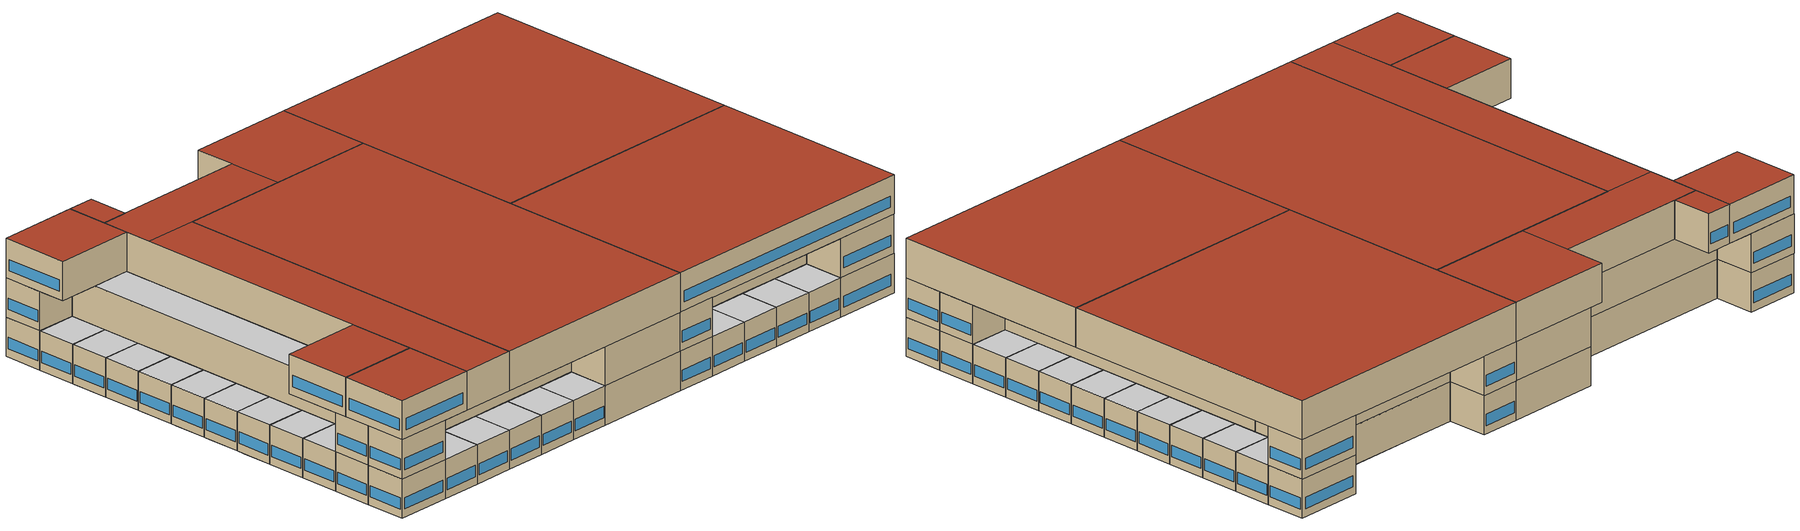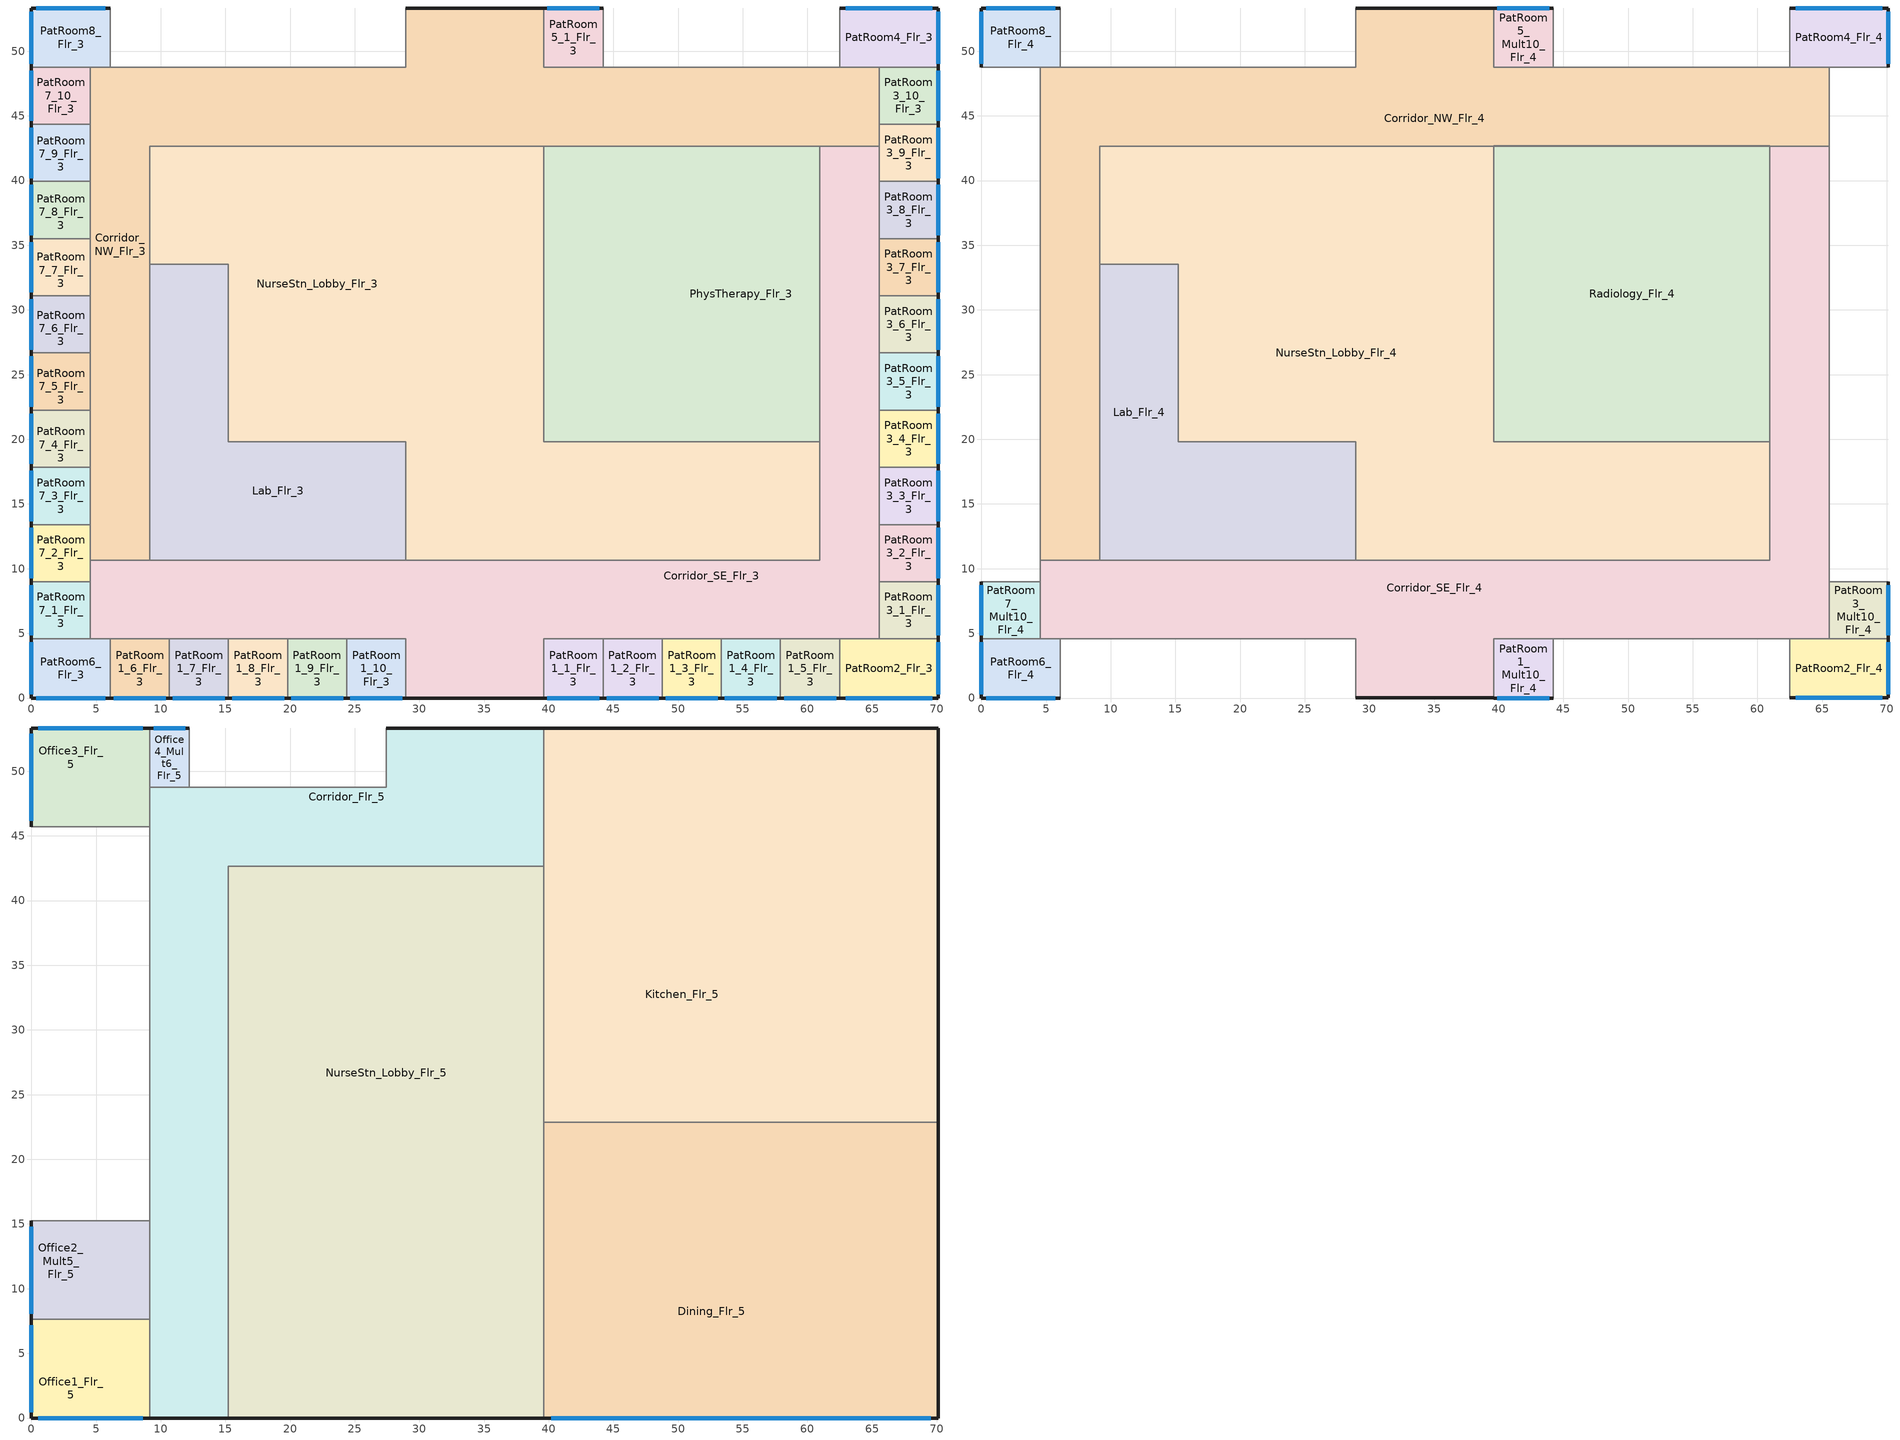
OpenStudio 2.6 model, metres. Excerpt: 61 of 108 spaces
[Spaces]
PatRoom6_Flr_3
 floor to ICU_Flr_2: 6.1,4.57 6.1,0 0,0 0,4.57 z8.53
 wall outside: 0,4.57 0,0 6.1,0 z8.53:12.8
 wall adiabatic: 4.57,4.57 0,4.57 / 6.1,0 6.1,4.57 z8.53:12.8
 wall to Corridor_SE_Flr_3: 6.1,4.57 4.57,4.57 z8.53:12.8
 window: 0.37,0 5.73,0 / 0,4.3 0,0.27 z9.45:10.67
Corridor_SE_Flr_3
 floor to OR_NurseStn_Lobby_Flr_2: 65.53,16.76 65.53,4.57 39.62,4.57 39.62,10.67 60.96,10.67 60.96,16.76 z8.53
 floor adiabatic: 65.53,42.67 65.53,41.15 60.96,41.15 60.96,42.67 z8.53; 65.53,41.15 65.53,16.76 60.96,16.76 60.96,41.15 z8.53
 floor to ICU_Flr_2: 28.96,10.67 28.96,4.57 4.57,4.57 4.57,10.67 z8.53
 floor to Corridor_Flr_2: 39.62,10.67 39.62,0 28.96,0 28.96,10.67 z8.53
 wall outside: 28.96,0 39.62,0 z8.53:12.8
 wall adiabatic: 39.62,0 39.62,4.57 44.2,4.57 48.77,4.57 53.34,4.57 57.91,4.57 62.48,4.57 / 4.57,10.67 4.57,8.99 4.57,4.57 / 65.53,4.57 65.53,8.99 65.53,42.67 / 6.1,4.57 10.67,4.57 15.24,4.57 19.81,4.57 24.38,4.57 28.96,4.57 28.96,0 z8.53:12.8
 wall to Corridor_NW_Flr_3: 9.14,10.67 4.57,10.67 / 65.53,42.67 60.96,42.67 z8.53:12.8
 wall to Lab_Flr_3: 28.96,10.67 9.14,10.67 z8.53:12.8
 wall to NurseStn_Lobby_Flr_3: 60.96,19.81 60.96,10.67 28.96,10.67 z8.53:12.8
 wall to PhysTherapy_Flr_3: 60.96,42.67 60.96,19.81 z8.53:12.8
 wall to PatRoom2_Flr_3: 62.48,4.57 65.53,4.57 z8.53:12.8
PatRoom1_1_Flr_3
 floor adiabatic: 44.2,4.57 44.2,0 39.62,0 39.62,4.57 z8.53
 wall outside: 39.62,0 44.2,0 z8.53:12.8
 wall adiabatic: 44.2,0 44.2,4.57 39.62,4.57 39.62,0 z8.53:12.8
 window: 39.9,0 43.92,0 z9.45:10.67
 ceiling adiabatic: 44.2,0 44.2,4.57 39.62,4.57 39.62,0 z12.8
PatRoom2_Flr_3
 floor to OR_NurseStn_Lobby_Flr_2: 70.1,4.57 70.1,0 62.48,0 62.48,4.57 z8.53
 wall outside: 62.48,0 70.1,0 70.1,4.57 z8.53:12.8
 wall adiabatic: 62.48,4.57 62.48,0 / 70.1,4.57 65.53,4.57 z8.53:12.8
 window: 62.94,0 69.65,0 / 70.1,0.27 70.1,4.3 z9.45:10.67
PatRoom7_1_Flr_3
 floor adiabatic: 4.57,8.99 4.57,4.57 0,4.57 0,8.99 z8.53
 wall outside: 0,8.99 0,4.57 z8.53:12.8
 wall adiabatic: 0,4.57 4.57,4.57 4.57,8.99 0,8.99 z8.53:12.8
 window: 0,8.73 0,4.84 z9.45:10.67
 ceiling adiabatic: 4.57,4.57 4.57,8.99 0,8.99 0,4.57 z12.8
PatRoom3_1_Flr_3
 floor adiabatic: 70.1,8.99 70.1,4.57 65.53,4.57 65.53,8.99 z8.53
 wall outside: 70.1,4.57 70.1,8.99 z8.53:12.8
 wall adiabatic: 70.1,8.99 65.53,8.99 65.53,4.57 70.1,4.57 z8.53:12.8
 window: 70.1,4.84 70.1,8.73 z9.45:10.67
 ceiling adiabatic: 70.1,4.57 70.1,8.99 65.53,8.99 65.53,4.57 z12.8
Corridor_NW_Flr_3
 floor to Corridor_Flr_2: 39.62,53.34 39.62,42.67 28.96,42.67 28.96,53.34 z8.53
 floor to OR_NurseStn_Lobby_Flr_2: 60.96,48.77 60.96,42.67 48.77,42.67 48.77,48.77 z8.53
 floor to ICU_Flr_2: 9.14,21.34 9.14,10.67 4.57,10.67 4.57,21.34 z8.53
 floor to OR1_Flr_2: 65.53,48.77 65.53,47.24 60.96,47.24 60.96,48.77 z8.53
 floor to OR4_Flr_2: 48.77,47.24 48.77,42.67 39.62,42.67 39.62,47.24 z8.53
 floor adiabatic: 65.53,47.24 65.53,42.67 60.96,42.67 60.96,47.24 z8.53
 floor to ICU_NurseStn_Lobby_Flr_2: 28.96,48.77 28.96,42.67 9.14,42.67 9.14,21.34 4.57,21.34 4.57,48.77 z8.53
 floor to OR3_Flr_2: 48.77,48.77 48.77,47.24 39.62,47.24 39.62,48.77 z8.53
 wall outside: 39.62,53.34 28.96,53.34 z8.53:12.8
 wall to PatRoom8_Flr_3: 6.1,48.77 4.57,48.77 z8.53:12.8
 wall adiabatic: 28.96,53.34 28.96,48.77 6.1,48.77 / 62.48,48.77 44.2,48.77 39.62,48.77 39.62,53.34 / 65.53,42.67 65.53,48.77 / 4.57,48.77 4.57,44.35 4.57,39.93 4.57,35.51 4.57,31.09 4.57,26.67 4.57,22.25 4.57,17.83 4.57,13.41 4.57,10.67 z8.53:12.8
 wall to PatRoom4_Flr_3: 65.53,48.77 62.48,48.77 z8.53:12.8
 wall to PhysTherapy_Flr_3: 39.62,42.67 60.96,42.67 z8.53:12.8
 wall to NurseStn_Lobby_Flr_3: 9.14,33.53 9.14,33.58 9.14,42.67 39.62,42.67 z8.53:12.8
 wall to Lab_Flr_3: 9.14,10.67 9.14,33.53 z8.53:12.8
Lab_Flr_3
 floor to ICU_Flr_2: 15.24,21.34 15.24,19.81 28.96,19.81 28.96,10.67 9.14,10.67 9.14,21.34 z8.53
 floor to ICU_NurseStn_Lobby_Flr_2: 15.24,33.53 15.24,21.34 9.14,21.34 9.14,33.53 z8.53
 wall to NurseStn_Lobby_Flr_3: 28.96,10.67 28.96,19.81 15.24,19.81 15.24,33.53 9.14,33.53 z8.53:12.8
NurseStn_Lobby_Flr_3
 floor to OR_NurseStn_Lobby_Flr_2: 60.96,19.81 60.96,10.67 39.62,10.67 39.62,19.81 z8.53
 floor to ICU_Flr_2: 28.96,21.34 28.96,19.81 15.24,19.81 15.24,21.34 z8.53
 floor to Corridor_Flr_2: 39.62,42.67 39.62,10.67 28.96,10.67 28.96,42.67 z8.53
 floor to ICU_NurseStn_Lobby_Flr_2: 28.96,42.67 28.96,21.34 15.24,21.34 15.24,33.53 9.14,33.53 9.14,42.67 z8.53
 wall to PhysTherapy_Flr_3: 60.96,19.81 39.62,19.81 39.62,42.67 z8.53:12.8
PhysTherapy_Flr_3
 floor to OR_NurseStn_Lobby_Flr_2: 60.96,42.67 60.96,19.81 39.62,19.81 39.62,22.86 48.77,22.86 48.77,42.67 z8.53
 floor to OR4_Flr_2: 48.77,42.67 48.77,22.86 39.62,22.86 39.62,42.67 z8.53
PatRoom8_Flr_3
 floor to IC_PatRoom2_Flr_2: 6.1,53.34 6.1,48.77 0,48.77 0,53.34 z8.53
 wall outside: 6.1,53.34 0,53.34 0,48.77 z8.53:12.8
 wall adiabatic: 6.1,48.77 6.1,53.34 / 0,48.77 4.57,48.77 z8.53:12.8
 window: 5.73,53.34 0.37,53.34 / 0,53.07 0,49.04 z9.45:10.67
PatRoom5_1_Flr_3
 floor adiabatic: 44.2,53.34 44.2,48.77 39.62,48.77 39.62,53.34 z8.53
 wall outside: 44.2,53.34 39.62,53.34 z8.53:12.8
 wall adiabatic: 39.62,53.34 39.62,48.77 44.2,48.77 44.2,53.34 z8.53:12.8
 window: 43.92,53.34 39.9,53.34 z9.45:10.67
 ceiling adiabatic: 44.2,48.77 44.2,53.34 39.62,53.34 39.62,48.77 z12.8
PatRoom4_Flr_3
 floor to OR1_Flr_2: 70.1,53.34 70.1,48.77 62.48,48.77 62.48,53.34 z8.53
 wall outside: 70.1,48.77 70.1,53.34 62.48,53.34 z8.53:12.8
 wall adiabatic: 65.53,48.77 70.1,48.77 / 62.48,53.34 62.48,48.77 z8.53:12.8
 window: 70.1,49.04 70.1,53.07 / 69.65,53.34 62.94,53.34 z9.45:10.67
PatRoom7_2_Flr_3
 floor adiabatic: 4.57,13.41 4.57,8.99 0,8.99 0,13.41 z8.53
 wall outside: 0,13.41 0,8.99 z8.53:12.8
 wall adiabatic: 0,8.99 4.57,8.99 4.57,10.67 4.57,13.41 0,13.41 z8.53:12.8
 window: 0,13.15 0,9.26 z9.45:10.67
 ceiling adiabatic: 4.57,8.99 4.57,13.41 0,13.41 0,8.99 z12.8
PatRoom7_3_Flr_3
 floor adiabatic: 4.57,17.83 4.57,13.41 0,13.41 0,17.83 z8.53
 wall outside: 0,17.83 0,13.41 z8.53:12.8
 wall adiabatic: 0,13.41 4.57,13.41 4.57,17.83 0,17.83 z8.53:12.8
 window: 0,17.57 0,13.68 z9.45:10.67
 ceiling adiabatic: 4.57,13.41 4.57,17.83 0,17.83 0,13.41 z12.8
PatRoom7_4_Flr_3
 floor adiabatic: 4.57,22.25 4.57,21.34 0,21.34 0,22.25 z8.53; 4.57,21.34 4.57,17.83 0,17.83 0,21.34 z8.53
 wall outside: 0,22.25 0,17.83 z8.53:12.8
 wall adiabatic: 0,17.83 4.57,17.83 4.57,22.25 0,22.25 z8.53:12.8
 window: 0,21.99 0,18.1 z9.45:10.67
 ceiling adiabatic: 4.57,17.83 4.57,22.25 0,22.25 0,17.83 z12.8
PatRoom7_5_Flr_3
 floor adiabatic: 4.57,25.91 4.57,22.25 0,22.25 0,25.91 z8.53; 4.57,26.67 4.57,25.91 0,25.91 0,26.67 z8.53
 wall outside: 0,26.67 0,22.25 z8.53:12.8
 wall adiabatic: 0,22.25 4.57,22.25 4.57,26.67 0,26.67 z8.53:12.8
 window: 0,26.41 0,22.52 z9.45:10.67
 ceiling adiabatic: 4.57,22.25 4.57,26.67 0,26.67 0,22.25 z12.8
PatRoom7_6_Flr_3
 floor adiabatic: 4.57,30.49 4.57,26.67 0,26.67 0,30.49 z8.53; 4.57,31.09 4.57,30.49 0,30.49 0,31.09 z8.53
 wall outside: 0,31.09 0,26.67 z8.53:12.8
 wall adiabatic: 0,26.67 4.57,26.67 4.57,31.09 0,31.09 z8.53:12.8
 window: 0,30.83 0,26.94 z9.45:10.67
 ceiling adiabatic: 4.57,26.67 4.57,31.09 0,31.09 0,26.67 z12.8
PatRoom7_7_Flr_3
 floor adiabatic: 4.57,35.06 4.57,31.09 0,31.09 0,35.06 z8.53; 4.57,35.51 4.57,35.06 0,35.06 0,35.51 z8.53
 wall outside: 0,35.51 0,31.09 z8.53:12.8
 wall adiabatic: 0,31.09 4.57,31.09 4.57,35.51 0,35.51 z8.53:12.8
 window: 0,35.25 0,31.36 z9.45:10.67
 ceiling adiabatic: 4.57,31.09 4.57,35.51 0,35.51 0,31.09 z12.8
PatRoom7_8_Flr_3
 floor adiabatic: 4.57,39.63 4.57,35.51 0,35.51 0,39.63 z8.53; 4.57,39.93 4.57,39.63 0,39.63 0,39.93 z8.53
 wall outside: 0,39.93 0,35.51 z8.53:12.8
 wall adiabatic: 0,35.51 4.57,35.51 4.57,39.93 0,39.93 z8.53:12.8
 window: 0,39.67 0,35.78 z9.45:10.67
 ceiling adiabatic: 4.57,35.51 4.57,39.93 0,39.93 0,35.51 z12.8
PatRoom7_9_Flr_3
 floor adiabatic: 4.57,44.2 4.57,39.93 0,39.93 0,44.2 z8.53; 4.57,44.35 4.57,44.2 0,44.2 0,44.35 z8.53
 wall outside: 0,44.35 0,39.93 z8.53:12.8
 wall adiabatic: 0,39.93 4.57,39.93 4.57,44.35 0,44.35 z8.53:12.8
 window: 0,44.09 0,40.2 z9.45:10.67
 ceiling adiabatic: 4.57,39.93 4.57,44.35 0,44.35 0,39.93 z12.8
PatRoom7_10_Flr_3
 floor adiabatic: 4.57,48.77 4.57,44.35 0,44.35 0,48.77 z8.53
 wall outside: 0,48.77 0,44.35 z8.53:12.8
 wall adiabatic: 0,44.35 4.57,44.35 4.57,48.77 0,48.77 z8.53:12.8
 window: 0,48.51 0,44.62 z9.45:10.67
 ceiling adiabatic: 4.57,44.35 4.57,48.77 0,48.77 0,44.35 z12.8
PatRoom1_2_Flr_3
 floor adiabatic: 48.77,4.57 48.77,0 44.2,0 44.2,4.57 z8.53
 wall outside: 44.2,0 48.77,0 z8.53:12.8
 wall adiabatic: 48.77,0 48.77,4.57 44.2,4.57 44.2,0 z8.53:12.8
 window: 44.47,0 48.49,0 z9.45:10.67
 ceiling adiabatic: 48.77,0 48.77,4.57 44.2,4.57 44.2,0 z12.8
PatRoom1_3_Flr_3
 floor adiabatic: 53.34,4.57 53.34,0 48.77,0 48.77,4.57 z8.53
 wall outside: 48.77,0 53.34,0 z8.53:12.8
 wall adiabatic: 53.34,0 53.34,4.57 48.77,4.57 48.77,0 z8.53:12.8
 window: 49.04,0 53.07,0 z9.45:10.67
 ceiling adiabatic: 53.34,0 53.34,4.57 48.77,4.57 48.77,0 z12.8
PatRoom1_4_Flr_3
 floor adiabatic: 57.91,4.57 57.91,0 53.34,0 53.34,4.57 z8.53
 wall outside: 53.34,0 57.91,0 z8.53:12.8
 wall adiabatic: 57.91,0 57.91,4.57 53.34,4.57 53.34,0 z8.53:12.8
 window: 53.61,0 57.64,0 z9.45:10.67
 ceiling adiabatic: 57.91,0 57.91,4.57 53.34,4.57 53.34,0 z12.8
PatRoom1_5_Flr_3
 floor adiabatic: 62.48,4.57 62.48,0 57.91,0 57.91,4.57 z8.53
 wall outside: 57.91,0 62.48,0 z8.53:12.8
 wall adiabatic: 62.48,0 62.48,4.57 57.91,4.57 57.91,0 z8.53:12.8
 window: 58.19,0 62.21,0 z9.45:10.67
 ceiling adiabatic: 62.48,0 62.48,4.57 57.91,4.57 57.91,0 z12.8
PatRoom1_6_Flr_3
 floor adiabatic: 10.67,4.57 10.67,0 6.1,0 6.1,4.57 z8.53
 wall outside: 6.1,0 10.67,0 z8.53:12.8
 wall adiabatic: 10.67,0 10.67,4.57 6.1,4.57 6.1,0 z8.53:12.8
 window: 6.37,0 10.39,0 z9.45:10.67
 ceiling adiabatic: 10.67,0 10.67,4.57 6.1,4.57 6.1,0 z12.8
PatRoom1_7_Flr_3
 floor adiabatic: 15.24,4.57 15.24,0 10.67,0 10.67,4.57 z8.53
 wall outside: 10.67,0 15.24,0 z8.53:12.8
 wall adiabatic: 15.24,0 15.24,4.57 10.67,4.57 10.67,0 z8.53:12.8
 window: 10.94,0 14.97,0 z9.45:10.67
 ceiling adiabatic: 15.24,0 15.24,4.57 10.67,4.57 10.67,0 z12.8
PatRoom1_8_Flr_3
 floor adiabatic: 19.81,4.57 19.81,0 15.24,0 15.24,4.57 z8.53
 wall outside: 15.24,0 19.81,0 z8.53:12.8
 wall adiabatic: 19.81,0 19.81,4.57 15.24,4.57 15.24,0 z8.53:12.8
 window: 15.51,0 19.54,0 z9.45:10.67
 ceiling adiabatic: 19.81,0 19.81,4.57 15.24,4.57 15.24,0 z12.8
PatRoom1_9_Flr_3
 floor adiabatic: 24.38,4.57 24.38,0 19.81,0 19.81,4.57 z8.53
 wall outside: 19.81,0 24.38,0 z8.53:12.8
 wall adiabatic: 24.38,0 24.38,4.57 19.81,4.57 19.81,0 z8.53:12.8
 window: 20.09,0 24.11,0 z9.45:10.67
 ceiling adiabatic: 24.38,0 24.38,4.57 19.81,4.57 19.81,0 z12.8
PatRoom1_10_Flr_3
 floor adiabatic: 28.96,4.57 28.96,0 24.38,0 24.38,4.57 z8.53
 wall outside: 24.38,0 28.96,0 z8.53:12.8
 wall adiabatic: 28.96,0 28.96,4.57 24.38,4.57 24.38,0 z8.53:12.8
 window: 24.66,0 28.68,0 z9.45:10.67
 ceiling adiabatic: 28.96,0 28.96,4.57 24.38,4.57 24.38,0 z12.8
PatRoom3_2_Flr_3
 floor adiabatic: 70.1,13.41 70.1,8.99 65.53,8.99 65.53,13.41 z8.53
 wall outside: 70.1,8.99 70.1,13.41 z8.53:12.8
 wall adiabatic: 70.1,13.41 65.53,13.41 65.53,8.99 70.1,8.99 z8.53:12.8
 window: 70.1,9.26 70.1,13.15 z9.45:10.67
 ceiling adiabatic: 70.1,8.99 70.1,13.41 65.53,13.41 65.53,8.99 z12.8
PatRoom3_3_Flr_3
 floor adiabatic: 70.1,17.83 70.1,13.41 65.53,13.41 65.53,17.83 z8.53
 wall outside: 70.1,13.41 70.1,17.83 z8.53:12.8
 wall adiabatic: 70.1,17.83 65.53,17.83 65.53,13.41 70.1,13.41 z8.53:12.8
 window: 70.1,13.68 70.1,17.57 z9.45:10.67
 ceiling adiabatic: 70.1,13.41 70.1,17.83 65.53,17.83 65.53,13.41 z12.8
PatRoom3_4_Flr_3
 floor adiabatic: 70.1,22.25 70.1,17.83 65.53,17.83 65.53,22.25 z8.53
 wall outside: 70.1,17.83 70.1,22.25 z8.53:12.8
 wall adiabatic: 70.1,22.25 65.53,22.25 65.53,17.83 70.1,17.83 z8.53:12.8
 window: 70.1,18.1 70.1,21.99 z9.45:10.67
 ceiling adiabatic: 70.1,17.83 70.1,22.25 65.53,22.25 65.53,17.83 z12.8
PatRoom3_5_Flr_3
 floor adiabatic: 70.1,26.67 70.1,22.25 65.53,22.25 65.53,26.67 z8.53
 wall outside: 70.1,22.25 70.1,26.67 z8.53:12.8
 wall adiabatic: 70.1,26.67 65.53,26.67 65.53,22.25 70.1,22.25 z8.53:12.8
 window: 70.1,22.52 70.1,26.41 z9.45:10.67
 ceiling adiabatic: 70.1,22.25 70.1,26.67 65.53,26.67 65.53,22.25 z12.8
PatRoom3_6_Flr_3
 floor adiabatic: 70.1,31.09 70.1,26.67 65.53,26.67 65.53,31.09 z8.53
 wall outside: 70.1,26.67 70.1,31.09 z8.53:12.8
 wall adiabatic: 70.1,31.09 65.53,31.09 65.53,26.67 70.1,26.67 z8.53:12.8
 window: 70.1,26.94 70.1,30.83 z9.45:10.67
 ceiling adiabatic: 70.1,26.67 70.1,31.09 65.53,31.09 65.53,26.67 z12.8
PatRoom3_7_Flr_3
 floor adiabatic: 70.1,35.51 70.1,31.09 65.53,31.09 65.53,35.51 z8.53
 wall outside: 70.1,31.09 70.1,35.51 z8.53:12.8
 wall adiabatic: 70.1,35.51 65.53,35.51 65.53,31.09 70.1,31.09 z8.53:12.8
 window: 70.1,31.36 70.1,35.25 z9.45:10.67
 ceiling adiabatic: 70.1,31.09 70.1,35.51 65.53,35.51 65.53,31.09 z12.8
PatRoom3_8_Flr_3
 floor adiabatic: 70.1,39.93 70.1,35.51 65.53,35.51 65.53,39.93 z8.53
 wall outside: 70.1,35.51 70.1,39.93 z8.53:12.8
 wall adiabatic: 70.1,39.93 65.53,39.93 65.53,35.51 70.1,35.51 z8.53:12.8
 window: 70.1,35.78 70.1,39.67 z9.45:10.67
 ceiling adiabatic: 70.1,35.51 70.1,39.93 65.53,39.93 65.53,35.51 z12.8
PatRoom3_9_Flr_3
 floor adiabatic: 70.1,44.35 70.1,39.93 65.53,39.93 65.53,44.35 z8.53
 wall outside: 70.1,39.93 70.1,44.35 z8.53:12.8
 wall adiabatic: 70.1,44.35 65.53,44.35 65.53,39.93 70.1,39.93 z8.53:12.8
 window: 70.1,40.2 70.1,44.09 z9.45:10.67
 ceiling adiabatic: 70.1,39.93 70.1,44.35 65.53,44.35 65.53,39.93 z12.8
PatRoom3_10_Flr_3
 floor adiabatic: 70.1,48.77 70.1,44.35 65.53,44.35 65.53,48.77 z8.53
 wall outside: 70.1,44.35 70.1,48.77 z8.53:12.8
 wall adiabatic: 70.1,48.77 65.53,48.77 65.53,44.35 70.1,44.35 z8.53:12.8
 window: 70.1,44.62 70.1,48.51 z9.45:10.67
 ceiling adiabatic: 70.1,44.35 70.1,48.77 65.53,48.77 65.53,44.35 z12.8
PatRoom6_Flr_4
 floor to PatRoom6_Flr_3: 6.1,4.57 6.1,0 0,0 0,4.57 z12.8
 wall outside: 0,4.57 0,0 6.1,0 z12.8:17.07
 wall adiabatic: 4.57,4.57 0,4.57 / 6.1,0 6.1,4.57 z12.8:17.07
 wall to Corridor_SE_Flr_4: 6.1,4.57 4.57,4.57 z12.8:17.07
 window: 0,4.3 0,0.27 / 0.37,0 5.73,0 z13.71:14.93
Corridor_SE_Flr_4
 floor to Corridor_SE_Flr_3: 65.53,42.67 65.53,4.57 39.62,4.57 39.62,0 28.96,0 28.96,4.57 4.57,4.57 4.57,10.67 60.96,10.67 60.96,42.67 z12.8
 wall outside: 28.96,0 39.62,0 z12.8:17.07
 wall adiabatic: 4.57,10.67 4.57,8.99 4.57,4.57 / 65.53,4.57 65.53,8.99 65.53,42.67 / 39.62,0 39.62,4.57 44.2,4.57 62.48,4.57 / 6.1,4.57 28.96,4.57 28.96,0 z12.8:17.07
 wall to Corridor_NW_Flr_4: 9.14,10.67 4.57,10.67 / 65.53,42.67 60.96,42.67 z12.8:17.07
 wall to Lab_Flr_4: 28.96,10.67 9.14,10.67 z12.8:17.07
 wall to NurseStn_Lobby_Flr_4: 60.96,19.81 60.96,10.67 28.96,10.67 z12.8:17.07
 wall to Radiology_Flr_4: 60.96,42.67 60.96,19.81 z12.8:17.07
 wall to PatRoom2_Flr_4: 62.48,4.57 65.53,4.57 z12.8:17.07
 ceiling adiabatic: 9.14,7.62 9.14,10.67 4.57,10.67 4.57,7.62 z17.07
PatRoom1_Mult10_Flr_4
 floor adiabatic: 44.2,4.57 44.2,0 39.62,0 39.62,4.57 z12.8
 wall outside: 39.62,0 44.2,0 z12.8:17.07
 wall adiabatic: 44.2,0 44.2,4.57 39.62,4.57 39.62,0 z12.8:17.07
 window: 39.9,0 43.92,0 z13.71:14.93
 ceiling adiabatic: 44.2,0 44.2,4.57 39.62,4.57 39.62,0 z17.07
PatRoom2_Flr_4
 floor to PatRoom2_Flr_3: 70.1,4.57 70.1,0 62.48,0 62.48,4.57 z12.8
 wall outside: 62.48,0 70.1,0 70.1,4.57 z12.8:17.07
 wall adiabatic: 62.48,4.57 62.48,0 / 70.1,4.57 65.53,4.57 z12.8:17.07
 window: 62.94,0 69.65,0 / 70.1,0.27 70.1,4.3 z13.71:14.93
PatRoom7_Mult10_Flr_4
 floor adiabatic: 4.57,8.99 4.57,4.57 0,4.57 0,8.99 z12.8
 wall outside: 0,8.99 0,4.57 z12.8:17.07
 wall adiabatic: 0,4.57 4.57,4.57 4.57,8.99 0,8.99 z12.8:17.07
 window: 0,8.73 0,4.84 z13.71:14.93
 ceiling adiabatic: 4.57,4.57 4.57,7.62 0,7.62 0,4.57 z17.07; 4.57,7.62 4.57,8.99 0,8.99 0,7.62 z17.07
PatRoom3_Mult10_Flr_4
 floor adiabatic: 70.1,8.99 70.1,4.57 65.53,4.57 65.53,8.99 z12.8
 wall outside: 70.1,4.57 70.1,8.99 z12.8:17.07
 wall adiabatic: 70.1,8.99 65.53,8.99 65.53,4.57 70.1,4.57 z12.8:17.07
 window: 70.1,4.84 70.1,8.73 z13.71:14.93
 ceiling adiabatic: 70.1,4.57 70.1,8.99 65.53,8.99 65.53,4.57 z17.07
Corridor_NW_Flr_4
 floor to Corridor_NW_Flr_3: 39.62,53.34 39.62,48.77 65.53,48.77 65.53,42.67 9.14,42.67 9.14,10.67 4.57,10.67 4.57,48.77 28.96,48.77 28.96,53.34 z12.8
 wall outside: 39.62,53.34 28.96,53.34 z12.8:17.07
 wall adiabatic: 4.57,48.77 4.57,10.67 / 28.96,53.34 28.96,48.77 6.1,48.77 / 62.48,48.77 44.2,48.77 39.62,48.77 39.62,53.34 / 65.53,42.67 65.53,48.77 z12.8:17.07
 wall to PatRoom8_Flr_4: 6.1,48.77 4.57,48.77 z12.8:17.07
 wall to PatRoom4_Flr_4: 65.53,48.77 62.48,48.77 z12.8:17.07
 wall to Radiology_Flr_4: 39.62,42.67 60.96,42.67 z12.8:17.07
 wall to NurseStn_Lobby_Flr_4: 9.14,33.53 9.14,33.58 9.14,42.67 39.62,42.67 z12.8:17.07
 wall to Lab_Flr_4: 9.14,10.67 9.14,33.53 z12.8:17.07
 ceiling adiabatic: 9.14,10.67 9.14,15.24 4.57,15.24 4.57,10.67 z17.07; 9.14,15.24 9.14,45.72 4.57,45.72 4.57,15.24 z17.07
Lab_Flr_4
 floor to Lab_Flr_3: 15.24,33.53 15.24,19.81 28.96,19.81 28.96,10.67 9.14,10.67 9.14,33.53 z12.8
 wall to NurseStn_Lobby_Flr_4: 28.96,10.67 28.96,19.81 15.24,19.81 15.24,33.53 9.14,33.53 z12.8:17.07
NurseStn_Lobby_Flr_4
 floor to NurseStn_Lobby_Flr_3: 39.62,42.67 39.62,19.81 60.96,19.81 60.96,10.67 28.96,10.67 28.96,19.81 15.24,19.81 15.24,33.53 9.14,33.53 9.14,42.67 z12.8
 wall to Radiology_Flr_4: 60.96,19.81 39.62,19.81 39.62,42.67 z12.8:17.07
Radiology_Flr_4
 floor to PhysTherapy_Flr_3: 60.96,42.67 60.96,19.81 39.62,19.81 39.62,42.67 z12.8
PatRoom8_Flr_4
 floor to PatRoom8_Flr_3: 6.1,53.34 6.1,48.77 0,48.77 0,53.34 z12.8
 wall outside: 6.1,53.34 0,53.34 0,48.77 z12.8:17.07
 wall adiabatic: 6.1,48.77 6.1,53.34 / 0,48.77 4.57,48.77 z12.8:17.07
 window: 5.73,53.34 0.37,53.34 z13.71:14.94; 0,53.07 0,49.04 z13.71:14.93
PatRoom5_Mult10_Flr_4
 floor adiabatic: 44.2,53.34 44.2,48.77 39.62,48.77 39.62,53.34 z12.8
 wall outside: 44.2,53.34 39.62,53.34 z12.8:17.07
 wall adiabatic: 39.62,53.34 39.62,48.77 44.2,48.77 44.2,53.34 z12.8:17.07
 window: 43.92,53.34 39.9,53.34 z13.71:14.93
 ceiling adiabatic: 44.2,48.77 44.2,53.34 39.62,53.34 39.62,48.77 z17.07
PatRoom4_Flr_4
 floor to PatRoom4_Flr_3: 70.1,53.34 70.1,48.77 62.48,48.77 62.48,53.34 z12.8
 wall outside: 70.1,48.77 70.1,53.34 62.48,53.34 z12.8:17.07
 wall adiabatic: 65.53,48.77 70.1,48.77 / 62.48,53.34 62.48,48.77 z12.8:17.07
 window: 70.1,49.04 70.1,53.07 / 69.65,53.34 62.94,53.34 z13.71:14.93
Office1_Flr_5
 floor adiabatic: 4.57,7.62 4.57,4.57 0,4.57 0,7.62 z17.07; 9.14,4.57 9.14,0 6.1,0 6.1,4.57 z17.07
 floor to PatRoom6_Flr_4: 6.1,4.57 6.1,0 0,0 0,4.57 z17.07
 floor to Corridor_SE_Flr_4: 9.14,7.62 9.14,4.57 4.57,4.57 4.57,7.62 z17.07
 wall outside: 0,7.62 0,0 9.14,0 z17.07:21.34
 wall adiabatic: 9.14,7.62 0,7.62 z17.07:21.34
 wall to Corridor_Flr_5: 9.14,0 9.14,7.62 z17.07:21.34
 window: 0,7.16 0,0.46 / 0.55,0 8.59,0 z17.98:19.2
 roof outside: 9.14,0 9.14,7.62 0,7.62 0,0 z21.34
Corridor_Flr_5
 floor adiabatic: 15.24,4.57 15.24,0 9.14,0 9.14,4.57 z17.07; 28.96,53.34 28.96,48.77 27.43,48.77 27.43,53.34 z17.07
 floor to Corridor_SE_Flr_4: 15.24,10.67 15.24,4.57 9.14,4.57 9.14,10.67 z17.07
 floor to Corridor_NW_Flr_4: 39.62,53.34 39.62,42.67 9.14,42.67 9.14,48.77 28.96,48.77 28.96,53.34 z17.07
 floor to Lab_Flr_4: 15.24,33.53 15.24,10.67 9.14,10.67 9.14,33.53 z17.07
 floor to NurseStn_Lobby_Flr_4: 15.24,42.67 15.24,33.53 9.14,33.53 9.14,42.67 z17.07
 wall outside: 39.62,53.34 27.43,53.34 / 9.14,0 15.24,0 z17.07:21.34
 wall adiabatic: 9.14,45.72 9.14,15.24 9.14,7.62 / 27.43,53.34 27.43,48.77 12.19,48.77 9.14,48.77 z17.07:21.34
 wall to Office3_Flr_5: 9.14,48.77 9.14,45.72 z17.07:21.34
 wall to Kitchen_Flr_5: 39.62,42.67 39.62,53.34 z17.07:21.34
 wall to NurseStn_Lobby_Flr_5: 15.24,0 15.24,42.67 39.62,42.67 z17.07:21.34
 roof outside: 15.24,0 15.24,42.67 9.14,42.67 9.14,0 z21.34; 39.62,42.67 39.62,53.34 27.43,53.34 27.43,42.67 z21.34; 27.43,42.67 27.43,48.77 9.14,48.77 9.14,42.67 z21.34
NurseStn_Lobby_Flr_5
 floor to NurseStn_Lobby_Flr_4: 39.62,42.67 39.62,10.67 28.96,10.67 28.96,19.81 15.24,19.81 15.24,42.67 z17.07
 floor to Corridor_SE_Flr_4: 39.62,10.67 39.62,0 28.96,0 28.96,4.57 15.24,4.57 15.24,10.67 z17.07
 floor to Lab_Flr_4: 28.96,19.81 28.96,10.67 15.24,10.67 15.24,19.81 z17.07
 floor adiabatic: 28.96,4.57 28.96,0 15.24,0 15.24,4.57 z17.07
 wall outside: 15.24,0 39.62,0 z17.07:21.34
 wall to Dining_Flr_5: 39.62,0 39.62,22.86 z17.07:21.34
 wall to Kitchen_Flr_5: 39.62,22.86 39.62,42.67 z17.07:21.34
 roof outside: 39.62,0 39.62,42.67 15.24,42.67 15.24,0 z21.34
Dining_Flr_5
 floor adiabatic: 70.1,22.86 70.1,8.99 65.53,8.99 65.53,22.86 z17.07; 44.2,4.57 44.2,0 39.62,0 39.62,4.57 z17.07; 70.1,8.99 70.1,4.57 65.53,4.57 65.53,8.99 z17.07; 62.48,4.57 62.48,0 44.2,0 44.2,4.57 z17.07
 floor to Radiology_Flr_4: 60.96,22.86 60.96,19.81 39.62,19.81 39.62,22.86 z17.07
 floor to Corridor_SE_Flr_4: 65.53,22.86 65.53,4.57 39.62,4.57 39.62,10.67 60.96,10.67 60.96,22.86 z17.07
 floor to NurseStn_Lobby_Flr_4: 60.96,19.81 60.96,10.67 39.62,10.67 39.62,19.81 z17.07
 floor to PatRoom2_Flr_4: 70.1,4.57 70.1,0 62.48,0 62.48,4.57 z17.07
 wall outside: 39.62,0 70.1,0 70.1,22.86 z17.07:21.34
 wall to Kitchen_Flr_5: 70.1,22.86 39.62,22.86 z17.07:21.34
 window: 40.2,0 69.53,0 z17.98:19.2
 roof outside: 70.1,0 70.1,22.86 39.62,22.86 39.62,0 z21.34
Office2_Mult5_Flr_5
 floor adiabatic: 4.57,15.24 4.57,8.99 0,8.99 0,15.24 z17.07; 9.14,10.67 9.14,7.62 4.57,7.62 4.57,10.67 z17.07; 4.57,8.99 4.57,7.62 0,7.62 0,8.99 z17.07; 9.14,15.24 9.14,10.67 4.57,10.67 4.57,15.24 z17.07
 wall outside: 0,15.24 0,7.62 z17.07:21.34
 wall adiabatic: 0,7.62 9.14,7.62 9.14,15.24 0,15.24 z17.07:21.34
 window: 0,14.78 0,8.08 z17.98:19.2
 roof outside: 9.14,7.62 9.14,15.24 0,15.24 0,7.62 z21.34
Kitchen_Flr_5
 floor to Corridor_NW_Flr_4: 65.53,48.77 65.53,42.67 39.62,42.67 39.62,48.77 z17.07
 floor to Radiology_Flr_4: 60.96,42.67 60.96,22.86 39.62,22.86 39.62,42.67 z17.07
 floor adiabatic: 44.2,53.34 44.2,48.77 39.62,48.77 39.62,53.34 z17.07; 62.48,53.34 62.48,48.77 44.2,48.77 44.2,53.34 z17.07; 70.1,48.77 70.1,22.86 65.53,22.86 65.53,48.77 z17.07
 floor to Corridor_SE_Flr_4: 65.53,42.67 65.53,22.86 60.96,22.86 60.96,42.67 z17.07
 floor to PatRoom4_Flr_4: 70.1,53.34 70.1,48.77 62.48,48.77 62.48,53.34 z17.07
 wall outside: 70.1,22.86 70.1,53.34 39.62,53.34 z17.07:21.34
 roof outside: 70.1,22.86 70.1,53.34 39.62,53.34 39.62,22.86 z21.34
Office3_Flr_5
 floor to PatRoom8_Flr_4: 6.1,53.34 6.1,48.77 0,48.77 0,53.34 z17.07
 floor to Corridor_NW_Flr_4: 9.14,48.77 9.14,45.72 4.57,45.72 4.57,48.77 z17.07
 floor adiabatic: 9.14,53.34 9.14,48.77 6.1,48.77 6.1,53.34 z17.07; 4.57,48.77 4.57,45.72 0,45.72 0,48.77 z17.07
 wall outside: 9.14,53.34 0,53.34 0,45.72 z17.07:21.34
 wall adiabatic: 9.14,48.77 9.14,53.34 / 0,45.72 9.14,45.72 z17.07:21.34
 window: 8.59,53.34 0.55,53.34 / 0,52.88 0,46.18 z17.98:19.2
 roof outside: 9.14,45.72 9.14,53.34 0,53.34 0,45.72 z21.34
Office4_Mult6_Flr_5
 floor adiabatic: 12.19,53.34 12.19,48.77 9.14,48.77 9.14,53.34 z17.07
 wall outside: 12.19,53.34 9.14,53.34 z17.07:21.34
 wall adiabatic: 9.14,53.34 9.14,48.77 12.19,48.77 12.19,53.34 z17.07:21.34
 window: 11.88,53.34 9.45,53.34 z17.98:19.2
 roof outside: 12.19,48.77 12.19,53.34 9.14,53.34 9.14,48.77 z21.34
[Building]
NECB_2011Hospital: Standards Number of Stories=6; Standards Number of Above Ground Stories=5; Standards Building Type=Hospital
[Site]
Sherbrooke_PQ_CAN: Latitude {deg}=45.43; Longitude {deg}=-71.68; Time Zone {hr}=-5; Elevation {m}=241
[ClimateZones]
Climate Zone Institution Name 1=ASHRAE; Climate Zone Document Name 1=ANSI/ASHRAE Standard 169; Climate Zone Document Year 1=2006; Climate Zone Institution Name 2=CEC; Climate Zone Document Name 2=California Climate Zone Descriptions; Climate Zone Document Year 2=1995
[Site:WaterMainsTemperature]
Calculation Method=Correlation; Annual Average Outdoor Air Temperature {C}=4.28333; Maximum Difference In Monthly Average Outdoor Air Temperatures {deltaC}=28.2
[Site:GroundTemperature:BuildingSurface]
19.527, 19.502, 19.536, 19.598, 20.002, 21.64, 22.225, 22.375, 21.449, 20.121, 19.802, 19.633
[WindowMaterial:Blind]
Window Material Blind 1: Slat Width {m}=0.025; Slat Separation {m}=0.01875; Front Side Slat Beam Solar Reflectance=0.5; Back Side Slat Beam Solar Reflectance=0.5; Front Side Slat Diffuse Solar Reflectance=0.5; Back Side Slat Diffuse Solar Reflectance=0.5; Slat Beam Visible Transmittance=0
[ShadingControl]
Shading Control 1: Shading Type=InteriorBlind; Shading Device Material=Window Material Blind 1
[BuildingStory] Nominal Z Coordinate {m}=0; Nominal Floor to Floor Height {m}=4.2672
Building Story 4; Building Story 5; Building Story 6
[Space]
Name | Space Type | Building Story | Thermal Zone
PatRoom6_Flr_3 | Space Function Hospital - patient room | Building Story 4 | TZ-PatRoom6_Flr_3
Corridor_SE_Flr_3 | Space Function Hospital corr. >= 2.4m-sch-B | Building Story 4 | TZ-Corridor_SE_Flr_3
PatRoom1_1_Flr_3 | Space Function Hospital - patient room | Building Story 4 | TZ-PatRoom1_1_Flr_3
PatRoom2_Flr_3 | Space Function Hospital - patient room | Building Story 4 | TZ-PatRoom2_Flr_3
PatRoom7_1_Flr_3 | Space Function Hospital - patient room | Building Story 4 | TZ-PatRoom7_1_Flr_3
PatRoom3_1_Flr_3 | Space Function Hospital - patient room | Building Story 4 | TZ-PatRoom3_1_Flr_3
Corridor_NW_Flr_3 | Space Function Hospital corr. >= 2.4m-sch-B | Building Story 4 | TZ-Corridor_NW_Flr_3
Lab_Flr_3 | Space Function Lab - research | Building Story 4 | TZ-Lab_Flr_3
NurseStn_Lobby_Flr_3 | Space Function Hospital - nurses' station | Building Story 4 | TZ-NurseStn_Lobby_Flr_3
PhysTherapy_Flr_3 | Space Function Hospital - physical therapy | Building Story 4 | TZ-PhysTherapy_Flr_3
PatRoom8_Flr_3 | Space Function Hospital - patient room | Building Story 4 | TZ-PatRoom8_Flr_3
PatRoom5_1_Flr_3 | Space Function Hospital - patient room | Building Story 4 | TZ-PatRoom5_Mult10_Flr_3
PatRoom4_Flr_3 | Space Function Hospital - patient room | Building Story 4 | TZ-PatRoom4_Flr_3
PatRoom6_Flr_4 | Space Function Hospital - patient room | Building Story 5 | TZ-PatRoom6_Flr_4
Corridor_SE_Flr_4 | Space Function Hospital corr. >= 2.4m-sch-B | Building Story 5 | TZ-Corridor_SE_Flr_4
PatRoom1_Mult10_Flr_4 | Space Function Hospital - patient room | Building Story 5 | TZ-PatRoom1_Mult10_Flr_4
PatRoom2_Flr_4 | Space Function Hospital - patient room | Building Story 5 | TZ-PatRoom2_Flr_4
PatRoom7_Mult10_Flr_4 | Space Function Hospital - patient room | Building Story 5 | TZ-PatRoom7_Mult10_Flr_4
PatRoom3_Mult10_Flr_4 | Space Function Hospital - patient room | Building Story 5 | TZ-PatRoom3_Mult10_Flr_4
Corridor_NW_Flr_4 | Space Function Hospital corr. >= 2.4m-sch-B | Building Story 5 | TZ-Corridor_NW_Flr_4
Lab_Flr_4 | Space Function Lab - research | Building Story 5 | TZ-Lab_Flr_4
NurseStn_Lobby_Flr_4 | Space Function Hospital - nurses' station | Building Story 5 | TZ-NurseStn_Lobby_Flr_4
Radiology_Flr_4 | Space Function Hospital - radiology/imaging | Building Story 5 | TZ-Radiology_Flr_4
PatRoom8_Flr_4 | Space Function Hospital - patient room | Building Story 5 | TZ-PatRoom8_Flr_4
PatRoom5_Mult10_Flr_4 | Space Function Hospital - patient room | Building Story 5 | TZ-PatRoom5_Mult10_Flr_4
PatRoom4_Flr_4 | Space Function Hospital - patient room | Building Story 5 | TZ-PatRoom4_Flr_4
Office1_Flr_5 | Space Function Office - enclosed | Building Story 6 | TZ-Office1_Flr_5
Corridor_Flr_5 | Space Function Hospital corr. >= 2.4m-sch-B | Building Story 6 | TZ-Corridor_Flr_5
NurseStn_Lobby_Flr_5 | Space Function Hospital - nurses' station | Building Story 6 | TZ-NurseStn_Lobby_Flr_5
Dining_Flr_5 | Space Function Dining - bar lounge/leisure | Building Story 6 | TZ-Dining_Flr_5
Office2_Mult5_Flr_5 | Space Function Office - enclosed | Building Story 6 | TZ-Office2_Mult5_Flr_5
Kitchen_Flr_5 | Space Function Food preparation | Building Story 6 | TZ-Kitchen_Flr_5
Office3_Flr_5 | Space Function Office - enclosed | Building Story 6 | TZ-Office3_Flr_5
Office4_Mult6_Flr_5 | Space Function Office - enclosed | Building Story 6 | TZ-Office4_Mult6_Flr_5
PatRoom7_2_Flr_3 | Space Function Hospital - patient room | Building Story 4 | TZ-PatRoom7_2_Flr_3
PatRoom7_3_Flr_3 | Space Function Hospital - patient room | Building Story 4 | TZ-PatRoom7_3_Flr_3
PatRoom7_4_Flr_3 | Space Function Hospital - patient room | Building Story 4 | TZ-PatRoom7_4_Flr_3
PatRoom7_5_Flr_3 | Space Function Hospital - patient room | Building Story 4 | TZ-PatRoom7_5_Flr_3
PatRoom7_6_Flr_3 | Space Function Hospital - patient room | Building Story 4 | TZ-PatRoom7_6_Flr_3
PatRoom7_7_Flr_3 | Space Function Hospital - patient room | Building Story 4 | TZ-PatRoom7_7_Flr_3
PatRoom7_8_Flr_3 | Space Function Hospital - patient room | Building Story 4 | TZ-PatRoom7_8_Flr_3
PatRoom7_9_Flr_3 | Space Function Hospital - patient room | Building Story 4 | TZ-PatRoom7_9_Flr_3
PatRoom7_10_Flr_3 | Space Function Hospital - patient room | Building Story 4 | TZ-PatRoom7_10_Flr_3
PatRoom1_2_Flr_3 | Space Function Hospital - patient room | Building Story 4 | TZ-PatRoom1_2_Flr_3
PatRoom1_3_Flr_3 | Space Function Hospital - patient room | Building Story 4 | TZ-PatRoom1_3_Flr_3
PatRoom1_4_Flr_3 | Space Function Hospital - patient room | Building Story 4 | TZ-PatRoom1_4_Flr_3
PatRoom1_5_Flr_3 | Space Function Hospital - patient room | Building Story 4 | TZ-PatRoom1_5_Flr_3
PatRoom1_6_Flr_3 | Space Function Hospital - patient room | Building Story 4 | TZ-PatRoom1_6_Flr_3
PatRoom1_7_Flr_3 | Space Function Hospital - patient room | Building Story 4 | TZ-PatRoom1_7_Flr_3
PatRoom1_8_Flr_3 | Space Function Hospital - patient room | Building Story 4 | TZ-PatRoom1_8_Flr_3
PatRoom1_9_Flr_3 | Space Function Hospital - patient room | Building Story 4 | TZ-PatRoom1_9_Flr_3
PatRoom1_10_Flr_3 | Space Function Hospital - patient room | Building Story 4 | TZ-PatRoom1_10_Flr_3
PatRoom3_2_Flr_3 | Space Function Hospital - patient room | Building Story 4 | TZ-PatRoom3_2_Flr_3
PatRoom3_3_Flr_3 | Space Function Hospital - patient room | Building Story 4 | TZ-PatRoom3_3_Flr_3
PatRoom3_4_Flr_3 | Space Function Hospital - patient room | Building Story 4 | TZ-PatRoom3_4_Flr_3
PatRoom3_5_Flr_3 | Space Function Hospital - patient room | Building Story 4 | TZ-PatRoom3_5_Flr_3
PatRoom3_6_Flr_3 | Space Function Hospital - patient room | Building Story 4 | TZ-PatRoom3_6_Flr_3
PatRoom3_7_Flr_3 | Space Function Hospital - patient room | Building Story 4 | TZ-PatRoom3_7_Flr_3
PatRoom3_8_Flr_3 | Space Function Hospital - patient room | Building Story 4 | TZ-PatRoom3_8_Flr_3
PatRoom3_9_Flr_3 | Space Function Hospital - patient room | Building Story 4 | TZ-PatRoom3_9_Flr_3
PatRoom3_10_Flr_3 | Space Function Hospital - patient room | Building Story 4 | TZ-PatRoom3_10_Flr_3
[ThermalZone] Use Ideal Air Loads=No
Name | Multiplier
TZ-Office2_Mult5_Flr_5 | 5
TZ-Office4_Mult6_Flr_5 | 6
TZ-PatRoom1_1_Flr_3; TZ-PatRoom3_1_Flr_3; TZ-PatRoom7_1_Flr_3 | 1
TZ-PatRoom1_Mult10_Flr_4; TZ-PatRoom3_Mult10_Flr_4; TZ-PatRoom5_Mult10_Flr_3; TZ-PatRoom5_Mult10_Flr_4; TZ-PatRoom7_Mult10_Flr_4 | 10
TZ-Corridor_SE_Flr_3; TZ-Lab_Flr_3; TZ-PhysTherapy_Flr_3; TZ-PatRoom6_Flr_4; TZ-PatRoom4_Flr_3; TZ-Lab_Flr_4; TZ-Corridor_NW_Flr_4; TZ-Corridor_Flr_5; TZ-PatRoom8_Flr_4; TZ-Radiology_Flr_4; TZ-PatRoom4_Flr_4; TZ-PatRoom2_Flr_4; TZ-Office3_Flr_5; TZ-NurseStn_Lobby_Flr_5; TZ-Dining_Flr_5; TZ-NurseStn_Lobby_Flr_4; TZ-Corridor_NW_Flr_3; TZ-Corridor_SE_Flr_4; TZ-Office1_Flr_5; TZ-PatRoom2_Flr_3; TZ-PatRoom6_Flr_3; TZ-NurseStn_Lobby_Flr_3; TZ-Kitchen_Flr_5; TZ-PatRoom8_Flr_3; TZ-PatRoom7_2_Flr_3; TZ-PatRoom7_3_Flr_3; TZ-PatRoom7_4_Flr_3; TZ-PatRoom7_5_Flr_3; TZ-PatRoom7_6_Flr_3; TZ-PatRoom7_7_Flr_3; TZ-PatRoom7_8_Flr_3; TZ-PatRoom7_9_Flr_3; TZ-PatRoom7_10_Flr_3; TZ-PatRoom1_2_Flr_3; TZ-PatRoom1_3_Flr_3; TZ-PatRoom1_4_Flr_3; TZ-PatRoom1_5_Flr_3; TZ-PatRoom1_6_Flr_3; TZ-PatRoom1_7_Flr_3; TZ-PatRoom1_8_Flr_3; TZ-PatRoom1_9_Flr_3; TZ-PatRoom1_10_Flr_3; TZ-PatRoom3_2_Flr_3; TZ-PatRoom3_3_Flr_3; TZ-PatRoom3_4_Flr_3; TZ-PatRoom3_5_Flr_3; TZ-PatRoom3_6_Flr_3; TZ-PatRoom3_7_Flr_3; TZ-PatRoom3_8_Flr_3; TZ-PatRoom3_9_Flr_3; TZ-PatRoom3_10_Flr_3
[SpaceType] Standards Building Type=Space Function
Name | Standards Space Type
Space Function Hospital corr. >= 2.4m-sch-B | Hospital corr. >= 2.4m-sch-B
Space Function Dining - bar lounge/leisure | Dining - bar lounge/leisure
Space Function Hospital - nurses' station | Hospital - nurses' station
Space Function Hospital - patient room | Hospital - patient room
Space Function Food preparation | Food preparation
Space Function Lab - research | Lab - research
Space Function Office - enclosed | Office - enclosed
Space Function Hospital - physical therapy | Hospital - physical therapy
Space Function Hospital - radiology/imaging | Hospital - radiology/imaging
